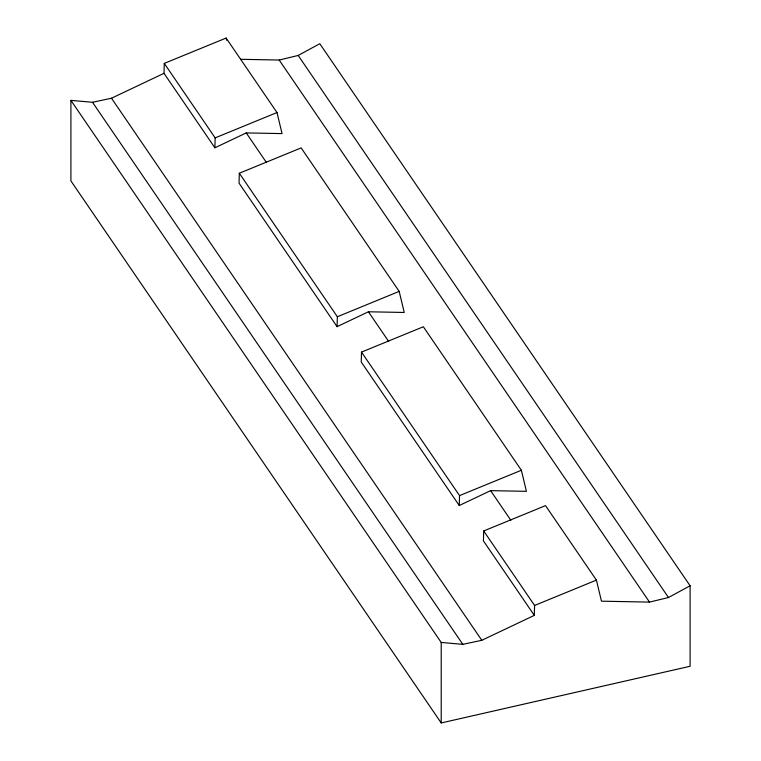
<?xml version="1.0" encoding="UTF-8"?>
<svg xmlns="http://www.w3.org/2000/svg" width="761" height="761" viewBox="0 0 761 761"><rect width="100%" height="100%" fill="white"/><g stroke="black" fill="none" stroke-linecap="round" stroke-linejoin="round"><path stroke-width="1.14" d="M164.005 73.313L164.271 63.391L226.112 38.05L276.994 112.533L282.046 133.603L246.231 132.918L214.887 147.796L164.005 73.313L111.496 98.226L92.509 102.288L70.906 100.376L70.906 180.89L441.209 722.95L690.094 666.275L690.094 585.77L319.791 43.71L298.179 55.448L279.201 60.043L240.533 59.301M214.887 147.796L215.154 137.884L164.271 63.391M239.315 173.242L239.049 183.154L337.075 326.659L368.419 311.782L404.234 312.467L399.183 291.396L301.156 147.9L239.315 173.242L337.351 316.747L337.075 326.659M361.504 352.105L361.237 362.027L459.264 505.523L490.607 490.645L526.422 491.33L521.38 470.26L423.344 326.764L361.504 352.105L459.539 495.611L459.264 505.523M690.094 585.77L668.491 597.518L649.504 602.103L601.466 601.18L596.415 580.11L545.532 505.627L483.692 530.969L483.425 540.89L534.308 615.373L481.799 640.296L462.821 644.348L441.209 642.446L70.906 100.376M534.308 615.373L534.583 605.461L483.692 530.969M215.154 137.884L276.994 112.533M337.351 316.747L399.183 291.396M459.539 495.611L521.38 470.26M534.583 605.461L596.415 580.11M298.179 55.448L668.491 597.518M279.201 60.043L649.504 602.103M246.231 132.918L266.474 162.55M368.419 311.782L388.662 341.413M490.607 490.645L510.85 520.277M111.496 98.226L481.799 640.296M92.509 102.288L462.821 644.348M226.112 38.05L226.645 40.266M441.209 642.446L441.209 722.95"/></g></svg>
